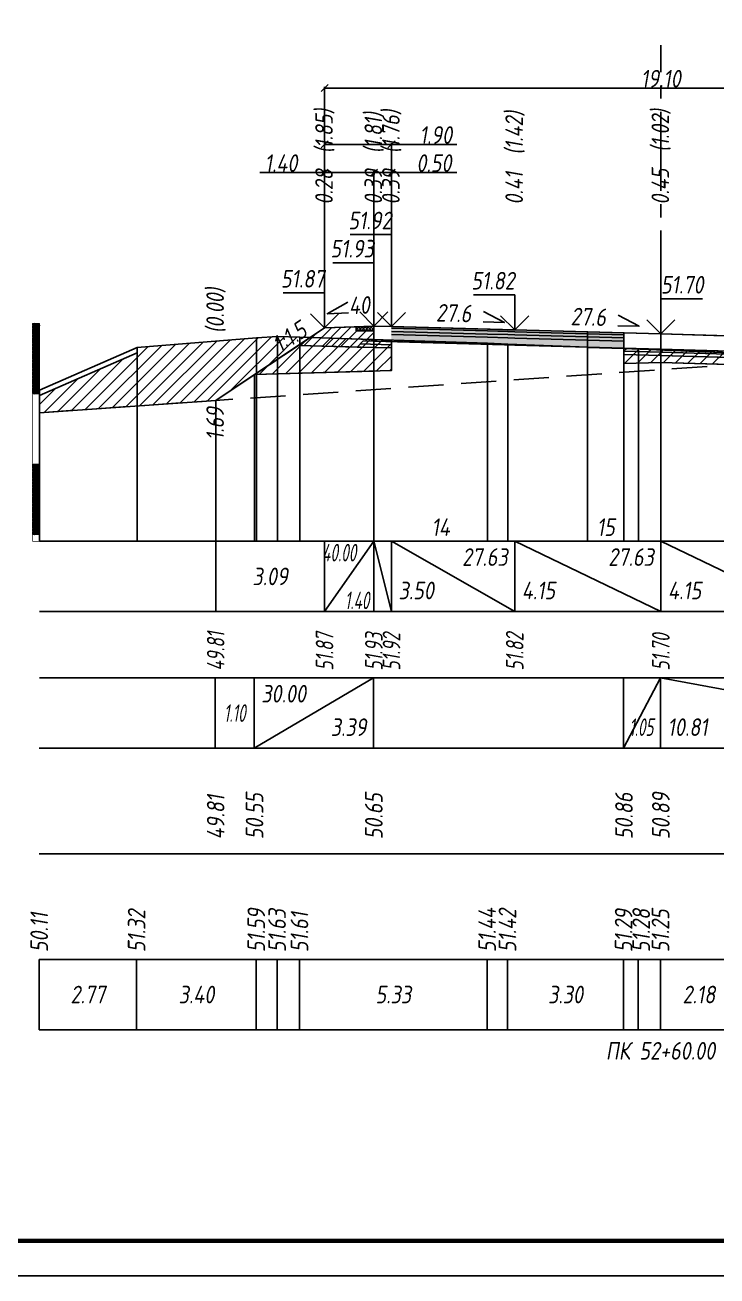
# Model space of a CAD drawing. Extents: x -717 to 1451, y -133302 to 233.
# Drawn here: x 82.1 to 180.3, y -82954.4 to -82776.6 of the extents above; entities that cross this region are included whole.
import ezdxf
from ezdxf.enums import TextEntityAlignment as Align

# ---------------------------------------------------------------- set-up
doc = ezdxf.new("R2010")
doc.units = 0
doc.linetypes.add('осевая2', pattern=[1.125, 0.75, -0.125, 0.125, -0.125])
doc.linetypes.add('штриховая', pattern=[0.75, 0.5, -0.25])
for name, color, linetype in [('Интерполированный поперечник', 2, 'Continuous'), ('Код_510', 7, 'Continuous'), ('Код_514', 1, 'Continuous'), ('Код_516', 1, 'Continuous'), ('Контур_0', 7, 'Continuous'), ('Контур_2521', 7, 'Continuous'), ('Контур_2564', 7, 'Continuous'), ('Контур_2660', 7, 'Continuous'), ('Контур_2665', 7, 'Continuous'), ('Контур_400', 7, 'Continuous'), ('Контур_508', 7, 'Continuous'), ('Контур_512', 7, 'Continuous'), ('Контур_513', 7, 'Continuous'), ('Красный поперечник', 1, 'Continuous'), ('Линейка абсолютных высот', 7, 'Continuous'), ('Объём_2501', 7, 'Continuous'), ('Объём_2564', 7, 'Continuous'), ('Объём_2650', 7, 'Continuous'), ('Объём_2660', 7, 'Continuous'), ('Объём_2661', 7, 'Continuous'), ('Объём_2665', 7, 'Continuous'), ('Объём_2666', 7, 'Continuous'), ('Объём_2753', 7, 'Continuous'), ('Ось', 1, 'осевая2'), ('Откосы', 7, 'Continuous'), ('Отметки покрытия', 7, 'Continuous'), ('Подписи поперечников', 7, 'Continuous'), ('Рабочие отметки', 7, 'Continuous'), ('Рабочие отметки доп.', 7, 'Continuous'), ('Слои выравнивания', 7, 'Continuous'), ('Таблица', 7, 'Continuous'), ('Уклоны проезжей части', 7, 'Continuous'), ('Черный поперечник', 3, 'Continuous')]:
    doc.layers.add(name, color=color, linetype=linetype)
for name, color, linetype, true_color in [('Контур_2540', 2, 'Continuous', 0xffff00), ('Контур_2560', 2, 'Continuous', 0xffff00), ('Контур_2561', 7, 'Continuous', 0xff8040), ('Контур_2562', 3, 'Continuous', 0x00ff00), ('Контур_2563', 7, 'Continuous', 0xff8000), ('Контур_2570', 7, 'Continuous', 0x80ff00), ('Контур_2725', 7, 'Continuous', 0x323232), ('Контур_2736', 4, 'Continuous', 0x00ffff), ('Контур_2760', 7, 'Continuous', 0x323232), ('Контур_2761', 7, 'Continuous', 0x323232), ('Контур_2762', 7, 'Continuous', 0x323232), ('Контур_2763', 7, 'Continuous', 0x323232), ('Контур_2764', 7, 'Continuous', 0x323232), ('Контур_402', 7, 'Continuous', 0xff6464), ('Контур_703', 4, 'Continuous', 0x00ffff), ('Объём_2500', 7, 'Continuous', 0xc0c0c0), ('Объём_2520', 7, 'Continuous', 0x80ffff), ('Объём_2540', 2, 'Continuous', 0xffff00), ('Объём_2560', 2, 'Continuous', 0xffff00), ('Объём_2561', 7, 'Continuous', 0xff8040), ('Объём_2562', 3, 'Continuous', 0x00ff00), ('Объём_2563', 7, 'Continuous', 0xff8000), ('Объём_2600', 7, 'Continuous', 0x808000), ('Объём_2746', 2, 'Continuous', 0xffff00)]:
    doc.layers.add(name, color=color, linetype=linetype, true_color=true_color)
doc.styles.get("Standard").update_dxf_attribs({"font": 'txt', "height": 2.5})
doc.styles.add('М', font='romand.shx', dxfattribs={"width": 0.8, "oblique": 10, "height": 2.5})
doc.dimstyles.get("Standard").update_dxf_attribs({"dimtxt": 0.18, "dimasz": 0.18, "dimexe": 0.18, "dimexo": 0.0625, "dimgap": 0.09, "dimtad": 0, "dimtih": 1, "dimtoh": 1, "dimdec": 4, "dimzin": 0, "dimdsep": 46, "dimtxsty": 'Standard', "dimcen": 0.09, "dimadec": 0, "dimazin": 0, "dimtfac": 1, "dimtdec": 4, "dimtofl": 0, "dimtmove": 0, "dimatfit": 3, "dimfxl": 1, "dimtolj": 1, "dimtzin": 0, "dimarcsym": 0})
pattern_1 = [(45.00000125, (4.15673, -2495.75835), (-0.026516505928, 0.026516504769), []), (135.00000034, (4.15673, -2495.75835), (-0.02651650519, -0.026516505506), [])]

# ---------------------------------------------------------------- blocks, each defined once
blk = doc.blocks.new('_Oblique')
at = {"color": 0, "linetype": 'ByBlock', "lineweight": -2}
blk.add_line((-0.5, -0.5), (0.5, 0.5), dxfattribs=at)
blk = doc.blocks.new('*D3292')
at = {"color": 0, "lineweight": -2, "transparency": 16777216}
for p, q in [((124.62, -82797.6), (115.44, -82797.6)), ((124.62, -82819.69), (124.62, -82797.42)), ((131.62, -82797.6), (124.62, -82797.6)), ((131.62, -82819.41), (131.62, -82797.42))]:
    blk.add_line(p, q, dxfattribs=at)
at = {"layer": 'Defpoints', "color": 0, "transparency": 16777216}
for p in [(131.62, -82797.6), (124.62, -82819.75), (131.62, -82819.47)]:
    blk.add_point(p, dxfattribs=at)
at = {"color": 0, "lineweight": -2, "transparency": 16777216, "rotation": 180}
blk.add_blockref('_Oblique', (124.62, -82797.6), dxfattribs=at)
at = {"color": 0, "lineweight": -2, "transparency": 16777216}
blk.add_blockref('_Oblique', (131.62, -82797.6), dxfattribs=at)
at = {"color": 0, "transparency": 16777216, "insert": (118.44, -82796.26), "char_height": 2.5, "width": 0.69, "attachment_point": 5, "style": 'М'}
blk.add_mtext('\\A1;1.40', dxfattribs=at)
blk = doc.blocks.new('*D3294')
at = {"color": 0, "lineweight": -2, "transparency": 16777216}
for p, q in [((131.62, -82819.41), (131.62, -82797.42)), ((131.62, -82797.6), (134.12, -82797.6)), ((134.12, -82819.48), (134.12, -82797.42)), ((134.12, -82797.6), (143.38, -82797.6))]:
    blk.add_line(p, q, dxfattribs=at)
at = {"layer": 'Defpoints', "color": 0, "transparency": 16777216}
for p in [(134.12, -82797.6), (131.62, -82819.47), (134.12, -82819.54)]:
    blk.add_point(p, dxfattribs=at)
at = {"color": 0, "lineweight": -2, "transparency": 16777216, "rotation": 180}
blk.add_blockref('_Oblique', (131.62, -82797.6), dxfattribs=at)
at = {"color": 0, "lineweight": -2, "transparency": 16777216}
blk.add_blockref('_Oblique', (134.12, -82797.6), dxfattribs=at)
at = {"color": 0, "transparency": 16777216, "insert": (140.15, -82796.26), "char_height": 2.5, "width": 0.72, "attachment_point": 5, "style": 'М'}
blk.add_mtext('\\A1;0.50', dxfattribs=at)
blk = doc.blocks.new('*D3297')
at = {"color": 0, "lineweight": -2, "transparency": 16777216}
for p, q in [((124.62, -82819.69), (124.62, -82793.42)), ((124.62, -82793.6), (134.12, -82793.6)), ((134.12, -82819.48), (134.12, -82793.42)), ((134.12, -82793.6), (143.42, -82793.6))]:
    blk.add_line(p, q, dxfattribs=at)
at = {"layer": 'Defpoints', "color": 0, "transparency": 16777216}
for p in [(134.12, -82793.6), (124.62, -82819.75), (134.12, -82819.54)]:
    blk.add_point(p, dxfattribs=at)
at = {"color": 0, "lineweight": -2, "transparency": 16777216, "rotation": 180}
blk.add_blockref('_Oblique', (124.62, -82793.6), dxfattribs=at)
at = {"color": 0, "lineweight": -2, "transparency": 16777216}
blk.add_blockref('_Oblique', (134.12, -82793.6), dxfattribs=at)
at = {"color": 0, "transparency": 16777216, "insert": (140.42, -82792.26), "char_height": 2.5, "width": 0.69, "attachment_point": 5, "style": 'М'}
blk.add_mtext('\\A1;1.90', dxfattribs=at)
blk = doc.blocks.new('*D3298')
at = {"color": 0, "lineweight": -2, "transparency": 16777216}
for p, q in [((124.62, -82819.69), (124.62, -82785.42)), ((220.12, -82822.02), (220.12, -82785.42)), ((124.62, -82785.6), (220.12, -82785.6))]:
    blk.add_line(p, q, dxfattribs=at)
at = {"layer": 'Defpoints', "color": 0, "transparency": 16777216}
for p in [(220.12, -82785.6), (124.62, -82819.75), (220.12, -82822.08)]:
    blk.add_point(p, dxfattribs=at)
at = {"color": 0, "lineweight": -2, "transparency": 16777216, "rotation": 180}
blk.add_blockref('_Oblique', (124.62, -82785.6), dxfattribs=at)
at = {"color": 0, "lineweight": -2, "transparency": 16777216}
blk.add_blockref('_Oblique', (220.12, -82785.6), dxfattribs=at)
at = {"color": 0, "transparency": 16777216, "insert": (172.37, -82784.26), "char_height": 2.5, "width": 0.81, "attachment_point": 5, "style": 'М'}
blk.add_mtext('\\A1;19.10', dxfattribs=at)

msp = doc.modelspace()

# ---------------------------------------------------------------- hatches: boundary and pattern name
h = msp.add_hatch()
h.set_pattern_fill('ANSI37', color=256, scale=0.1)
h.set_pattern_definition([(45, (130.36885, -82819.59285), (-0.22451, 0.22451), []), (135, (130.36885, -82819.59285), (-0.22451, -0.22451), [])])
h.paths.add_polyline_path([(129.119, -82819.512), (129.119, -82820.096), (131.619, -82820.096), (131.619, -82819.412), (130.361, -82819.593)])
at = {"layer": 'Линейка абсолютных высот'}
h = msp.add_hatch(dxfattribs=at)
h.set_pattern_fill('ANSI37', scale=0.3, style=0)
h.set_pattern_definition(pattern_1)
h.paths.add_polyline_path([(84.157, -82829.058), (84.157, -82819.058), (83.157, -82819.058), (83.157, -82829.058)])
h = msp.add_hatch(dxfattribs=at)
h.set_pattern_fill('ANSI37', scale=0.3, style=0)
h.set_pattern_definition(pattern_1)
h.paths.add_polyline_path([(84.157, -82849.058), (84.157, -82839.058), (83.157, -82839.058), (83.157, -82849.058)])
at = {"layer": 'Объём_2563'}
h = msp.add_hatch(dxfattribs=at)
h.set_pattern_fill('ANSI31', color=256, scale=0.3)
h.paths.add_polyline_path([(124.619, -82819.692), (129.119, -82819.512), (129.119, -82820.096), (131.619, -82820.096), (131.619, -82821.562), (130.119, -82821.52), (129.243, -82822.396), (120.908, -82822.166)])
at = {"layer": 'Объём_2600'}
h = msp.add_hatch(dxfattribs=at)
h.set_pattern_fill('ANSI31', color=6, scale=0.4)
h.paths.add_polyline_path([(84.157, -82831.733), (84.157, -82829.269), (97.988, -82823.211), (97.988, -82822.461), (114.976, -82821.088), (117.93, -82820.908), (121.114, -82821.001), (134.119, -82821.421), (134.119, -82825.735), (114.679, -82826.319), (109.157, -82830)])
h = msp.add_hatch(dxfattribs=at)
h.set_pattern_fill('ANSI31', color=6, scale=0.4)
h.paths.add_polyline_path([(167.135, -82824.745), (167.135, -82822.593), (172.369, -82822.803), (172.369, -82824.588)])
h = msp.add_hatch(dxfattribs=at)
h.set_pattern_fill('ANSI31', color=6, scale=0.4)
h.paths.add_polyline_path([(183.282, -82823.999), (188.677, -82825.077), (172.369, -82824.588), (172.369, -82822.803), (183.282, -82823.249)])
at = {"layer": 'Слои выравнивания'}
for color, points in [(2, [(134.119, -82819.481), (134.119, -82819.731), (161.976, -82820.501), (161.976, -82820.251)]), (3, [(134.119, -82819.731), (134.119, -82820.181), (161.976, -82820.951), (161.976, -82820.501)]), (4, [(134.119, -82820.181), (134.119, -82820.631), (161.976, -82821.401), (161.976, -82820.951)]), (5, [(134.119, -82820.631), (134.119, -82821.631), (161.976, -82822.401), (161.976, -82821.401)]), (2, [(161.976, -82820.251), (167.135, -82820.393), (167.135, -82820.643), (161.976, -82820.501)]), (3, [(161.976, -82820.501), (167.135, -82820.643), (167.135, -82821.093), (161.976, -82820.951)]), (4, [(161.976, -82820.951), (167.135, -82821.093), (167.135, -82821.543), (161.976, -82821.401)]), (5, [(161.976, -82821.401), (167.135, -82821.543), (167.135, -82822.543), (161.976, -82822.401)]), (7, [(161.976, -82822.401), (167.135, -82822.543), (167.135, -82822.593), (161.976, -82822.451)])]:
    msp.add_hatch(color=color, dxfattribs=at).paths.add_polyline_path(points)

# ---------------------------------------------------------------- linework, layer by layer
at = {"flags": 128}
msp.add_lwpolyline([(-30.054, -82954.421), (389.946, -82954.421), (389.946, -82657.421), (-30.054, -82657.421)], close=True, dxfattribs=at)
at = {"const_width": 0.6, "flags": 128}
msp.add_lwpolyline([(-10.054, -82949.421), (384.946, -82949.421), (384.946, -82662.421), (-10.054, -82662.421)], close=True, dxfattribs=at)
for points in [[(129.119, -82819.512), (129.119, -82820.096), (131.619, -82820.096), (131.619, -82819.412), (130.361, -82819.593), (129.119, -82819.512)], [(131.619, -82819.412), (134.119, -82819.481)]]:
    msp.add_lwpolyline(points)
at = {"layer": 'Интерполированный поперечник', "linetype": 'штриховая', "ltscale": 10, "flags": 128}
msp.add_lwpolyline([(84.157, -82831.733), (193.119, -82824.178)], dxfattribs=at)
at = {"layer": 'Код_510'}
for p, q in [((84.102, -82919.421), (84.102, -82909.421)), ((97.933, -82919.421), (97.933, -82909.421)), ((114.922, -82919.421), (114.922, -82909.421)), ((117.876, -82919.421), (117.876, -82909.421)), ((121.06, -82919.421), (121.06, -82909.421)), ((147.701, -82919.421), (147.701, -82909.421)), ((150.586, -82919.421), (150.586, -82909.421)), ((167.081, -82919.421), (167.081, -82909.421)), ((169.134, -82919.421), (169.134, -82909.421)), ((172.315, -82919.421), (172.315, -82909.421))]:
    msp.add_line(p, q, dxfattribs=at)
at = {"layer": 'Код_514'}
for p, q in [((109.157, -82860), (109.157, -82850)), ((124.619, -82860), (124.619, -82850)), ((124.619, -82860), (131.619, -82850)), ((131.619, -82860), (131.619, -82850)), ((131.619, -82850), (134.119, -82860)), ((134.119, -82860), (134.119, -82850)), ((134.119, -82850), (151.619, -82860)), ((151.619, -82860), (151.619, -82850)), ((151.619, -82850), (172.369, -82860)), ((172.369, -82860), (172.369, -82850)), ((172.369, -82850), (193.119, -82860))]:
    msp.add_line(p, q, dxfattribs=at)
at = {"layer": 'Код_516'}
for p, q in [((109.102, -82879.421), (109.102, -82869.421)), ((114.625, -82879.421), (114.625, -82869.421)), ((114.625, -82879.421), (131.565, -82869.421)), ((131.565, -82879.421), (131.565, -82869.421)), ((167.081, -82879.421), (167.081, -82869.421)), ((167.081, -82879.421), (172.315, -82869.421)), ((172.315, -82879.421), (172.315, -82869.421)), ((172.315, -82869.421), (226.346, -82879.421))]:
    msp.add_line(p, q, dxfattribs=at)
at = {"layer": 'Контур_0', "color": 18, "true_color": 0x000000, "flags": 128}
for points in [[(167.135, -82820.393), (172.369, -82820.538), (172.369, -82822.688), (167.135, -82822.543), (167.135, -82820.393), (167.135, -82820.393)], [(193.119, -82821.15), (213.119, -82821.741), (213.119, -82823.891), (172.369, -82822.688), (172.369, -82820.538), (193.119, -82821.15), (193.119, -82821.15)], [(120.908, -82822.166), (129.243, -82822.396), (130.119, -82821.52), (134.119, -82821.631)], [(130.119, -82821.52), (134.119, -82821.631), (134.119, -82822.531), (129.243, -82822.396), (130.119, -82821.52), (130.119, -82821.52)], [(167.135, -82822.543), (172.369, -82822.688), (172.369, -82823.588), (167.135, -82823.443), (167.135, -82822.543), (167.135, -82822.543)], [(193.119, -82823.3), (214.619, -82823.935), (215.546, -82824.863), (172.369, -82823.588), (172.369, -82822.688), (193.119, -82823.3), (193.119, -82823.3)]]:
    msp.add_lwpolyline(points, dxfattribs=at)
at = {"layer": 'Контур_2521', "color": 18, "true_color": 0x000000, "flags": 128}
for points in [[(129.681, -82821.958), (134.119, -82822.081)], [(167.135, -82822.993), (172.369, -82823.138)], [(172.369, -82823.138), (215.083, -82824.399)]]:
    msp.add_lwpolyline(points, dxfattribs=at)
at = {"layer": 'Контур_2540', "flags": 128}
for points in [[(131.619, -82825.81), (114.679, -82826.319), (120.908, -82822.166), (131.619, -82822.462), (131.619, -82825.81), (131.619, -82825.81)], [(167.135, -82823.443), (172.369, -82823.588), (172.369, -82824.588), (167.135, -82824.745), (167.135, -82823.443), (167.135, -82823.443)], [(172.369, -82824.588), (172.369, -82823.588), (224.791, -82825.136), (226.401, -82826.209), (172.369, -82824.588), (172.369, -82824.588)]]:
    msp.add_lwpolyline(points, dxfattribs=at)
at = {"layer": 'Контур_2560', "flags": 128}
msp.add_lwpolyline([(124.619, -82819.692), (124.619, -82819.692), (124.619, -82819.692), (131.619, -82819.412)], dxfattribs=at)
at = {"layer": 'Контур_2561', "flags": 128}
msp.add_lwpolyline([(131.619, -82819.412), (131.619, -82819.412), (124.619, -82819.692), (124.619, -82819.692), (131.619, -82819.412)], dxfattribs=at)
at = {"layer": 'Контур_2562', "flags": 128}
msp.add_lwpolyline([(124.619, -82819.692), (124.619, -82819.692), (124.619, -82819.692), (124.619, -82819.692), (124.619, -82819.692)], dxfattribs=at)
at = {"layer": 'Контур_2563', "flags": 128}
msp.add_lwpolyline([(124.619, -82819.692), (131.619, -82819.412), (131.619, -82821.562), (130.119, -82821.52), (129.243, -82822.396), (120.908, -82822.166), (124.619, -82819.692), (124.619, -82819.692)], dxfattribs=at)
at = {"layer": 'Контур_2564', "flags": 128}
msp.add_lwpolyline([(124.619, -82819.692), (131.619, -82819.412)], dxfattribs=at)
at = {"layer": 'Контур_2570', "flags": 128}
msp.add_lwpolyline([(84.157, -82829.269), (97.988, -82823.211), (97.988, -82822.461), (114.976, -82821.088), (117.93, -82820.908), (121.114, -82821.001), (147.756, -82821.862), (150.64, -82821.978), (167.135, -82822.593), (169.189, -82822.673), (172.369, -82822.803), (183.282, -82823.249), (183.282, -82823.999), (192.429, -82825.827), (194.02, -82826.06), (207.865, -82823.341), (209.159, -82823.111), (216.02, -82823.711), (246.492, -82822.257), (250.287, -82822.167), (251.183, -82822.108), (254.53, -82821.959)], dxfattribs=at)
at = {"layer": 'Контур_2660', "flags": 128}
for points in [[(114.679, -82826.319), (131.619, -82825.81)], [(167.135, -82824.745), (172.369, -82824.588)], [(172.369, -82824.588), (226.401, -82826.209)]]:
    msp.add_lwpolyline(points, dxfattribs=at)
at = {"layer": 'Контур_2665', "flags": 128}
msp.add_lwpolyline([(124.619, -82819.692), (124.619, -82819.692)], dxfattribs=at)
at = {"layer": 'Контур_2725', "flags": 128}
msp.add_lwpolyline([(131.619, -82821.562), (134.119, -82821.631), (147.756, -82822.008), (150.64, -82822.087), (151.619, -82822.115), (161.976, -82822.401), (161.976, -82822.451), (167.135, -82822.593)], dxfattribs=at)
at = {"layer": 'Контур_2736', "flags": 128}
msp.add_lwpolyline([(124.619, -82819.692), (109.157, -82830)], dxfattribs=at)
at = {"layer": 'Контур_2760', "flags": 128}
msp.add_lwpolyline([(134.119, -82819.481), (147.756, -82819.858), (150.64, -82819.937), (151.619, -82819.965), (161.976, -82820.251), (167.135, -82820.393)], dxfattribs=at)
at = {"layer": 'Контур_2761', "flags": 128}
msp.add_lwpolyline([(134.119, -82819.731), (147.756, -82820.108), (150.64, -82820.187), (151.619, -82820.215), (161.976, -82820.501), (167.135, -82820.643)], dxfattribs=at)
at = {"layer": 'Контур_2762', "flags": 128}
msp.add_lwpolyline([(134.119, -82820.181), (147.756, -82820.558), (150.64, -82820.637), (151.619, -82820.665), (161.976, -82820.951), (167.135, -82821.093)], dxfattribs=at)
at = {"layer": 'Контур_2763', "flags": 128}
msp.add_lwpolyline([(134.119, -82820.631), (147.756, -82821.008), (150.64, -82821.087), (151.619, -82821.115), (161.976, -82821.401), (167.135, -82821.543)], dxfattribs=at)
at = {"layer": 'Контур_2764', "flags": 128}
msp.add_lwpolyline([(161.976, -82822.401), (167.135, -82822.543)], dxfattribs=at)
at = {"layer": 'Контур_400', "flags": 128}
for points in [[(134.119, -82819.481), (134.119, -82819.481), (134.119, -82819.481), (134.119, -82819.481), (134.119, -82819.481), (134.119, -82819.481), (151.619, -82819.965), (172.369, -82820.538)], [(172.369, -82820.538), (193.119, -82821.15), (210.619, -82821.667), (210.619, -82821.667), (210.619, -82821.667), (210.619, -82821.667), (210.619, -82821.667), (210.619, -82821.667), (213.119, -82821.741)]]:
    msp.add_lwpolyline(points, dxfattribs=at)
at = {"layer": 'Контур_402', "flags": 128}
msp.add_lwpolyline([(114.679, -82826.319), (131.619, -82825.81), (131.619, -82821.562), (161.976, -82822.401), (161.976, -82822.451), (167.135, -82822.593), (167.135, -82824.745), (172.369, -82824.588), (226.401, -82826.209)], dxfattribs=at)
at = {"layer": 'Контур_508', "flags": 128}
msp.add_lwpolyline([(109.157, -82830), (114.679, -82826.319), (131.619, -82825.81), (131.619, -82821.562), (161.976, -82822.401), (161.976, -82822.451), (167.135, -82822.593), (167.135, -82824.745), (172.369, -82824.588), (226.401, -82826.209), (226.401, -82824.403), (229.53, -82822.316)], dxfattribs=at)
at = {"layer": 'Контур_512', "flags": 128}
for points in [[(167.135, -82824.745), (172.369, -82824.588), (226.401, -82826.209), (226.401, -82824.403), (229.53, -82822.316)], [(109.157, -82830), (114.679, -82826.319), (131.619, -82825.81)]]:
    msp.add_lwpolyline(points, dxfattribs=at)
at = {"layer": 'Контур_513', "flags": 128}
msp.add_lwpolyline([(109.157, -82830), (114.679, -82826.319), (131.619, -82825.81), (131.619, -82821.562), (161.976, -82822.401), (161.976, -82822.451), (167.135, -82822.593), (167.135, -82824.745), (172.369, -82824.588), (226.401, -82826.209), (226.401, -82824.403), (229.53, -82822.316)], dxfattribs=at)
at = {"layer": 'Контур_703', "flags": 128}
msp.add_lwpolyline([(124.619, -82819.692), (109.157, -82830)], dxfattribs=at)
at = {"layer": 'Красный поперечник'}
for p, q in [((109.157, -82830), (124.619, -82819.692)), ((124.619, -82819.692), (131.619, -82819.412)), ((134.119, -82819.481), (151.619, -82819.965)), ((151.619, -82819.965), (172.369, -82820.538)), ((172.369, -82820.538), (193.119, -82821.15)), ((131.619, -82825.81), (131.619, -82850)), ((167.135, -82824.745), (167.135, -82850)), ((172.369, -82824.588), (172.369, -82850)), ((114.679, -82826.319), (114.679, -82850)), ((109.157, -82830), (109.157, -82850))]:
    msp.add_line(p, q, dxfattribs=at)
at = {"layer": 'Линейка абсолютных высот', "color": 7, "const_width": 0.1, "flags": 128}
for points in [[(84.157, -82829.058), (84.157, -82819.058), (83.157, -82819.058), (83.157, -82829.058), (84.157, -82829.058)], [(84.157, -82839.058), (84.157, -82829.058), (83.157, -82829.058), (83.157, -82839.058), (84.157, -82839.058)], [(84.157, -82849.058), (84.157, -82839.058), (83.157, -82839.058), (83.157, -82849.058), (84.157, -82849.058)], [(84.157, -82850), (84.157, -82849.058), (83.157, -82849.058), (83.157, -82850), (84.157, -82850)]]:
    msp.add_lwpolyline(points, dxfattribs=at)
at = {"layer": 'Объём_2500', "color": 18, "true_color": 0x000000, "flags": 128}
for points in [[(167.135, -82820.393), (172.369, -82820.538), (172.369, -82822.688), (167.135, -82822.543), (167.135, -82820.393), (167.135, -82820.393)], [(193.119, -82821.15), (213.119, -82821.741), (213.119, -82823.891), (172.369, -82822.688), (172.369, -82820.538), (193.119, -82821.15), (193.119, -82821.15)]]:
    msp.add_lwpolyline(points, dxfattribs=at)
at = {"layer": 'Объём_2501', "flags": 128}
for points in [[(134.119, -82819.481), (134.119, -82819.481), (134.119, -82819.481), (134.119, -82819.481), (134.119, -82819.481), (134.119, -82819.481), (151.619, -82819.965), (172.369, -82820.538)], [(172.369, -82820.538), (193.119, -82821.15), (210.619, -82821.667), (210.619, -82821.667), (210.619, -82821.667), (210.619, -82821.667), (210.619, -82821.667), (210.619, -82821.667), (213.119, -82821.741)]]:
    msp.add_lwpolyline(points, dxfattribs=at)
at = {"layer": 'Объём_2520', "color": 250, "flags": 128}
for points in [[(130.119, -82821.52), (134.119, -82821.631), (134.119, -82822.531), (129.243, -82822.396), (130.119, -82821.52), (130.119, -82821.52)], [(167.135, -82822.543), (172.369, -82822.688), (172.369, -82823.588), (167.135, -82823.443), (167.135, -82822.543), (167.135, -82822.543)], [(193.119, -82823.3), (214.619, -82823.935), (215.546, -82824.863), (172.369, -82823.588), (172.369, -82822.688), (193.119, -82823.3), (193.119, -82823.3)]]:
    msp.add_lwpolyline(points, dxfattribs=at)
at = {"layer": 'Объём_2540', "flags": 128}
for points in [[(131.619, -82825.81), (114.679, -82826.319), (120.908, -82822.166), (131.619, -82822.462), (131.619, -82825.81), (131.619, -82825.81)], [(167.135, -82823.443), (172.369, -82823.588), (172.369, -82824.588), (167.135, -82824.745), (167.135, -82823.443), (167.135, -82823.443)], [(172.369, -82824.588), (172.369, -82823.588), (224.791, -82825.136), (226.401, -82826.209), (172.369, -82824.588), (172.369, -82824.588)]]:
    msp.add_lwpolyline(points, dxfattribs=at)
at = {"layer": 'Объём_2560', "flags": 128}
msp.add_lwpolyline([(124.619, -82819.692), (124.619, -82819.692), (124.619, -82819.692), (131.619, -82819.412)], dxfattribs=at)
at = {"layer": 'Объём_2561', "flags": 128}
msp.add_lwpolyline([(131.619, -82819.412), (131.619, -82819.412), (124.619, -82819.692), (124.619, -82819.692), (131.619, -82819.412)], dxfattribs=at)
at = {"layer": 'Объём_2562', "flags": 128}
msp.add_lwpolyline([(124.619, -82819.692), (124.619, -82819.692), (124.619, -82819.692), (124.619, -82819.692), (124.619, -82819.692)], dxfattribs=at)
at = {"layer": 'Объём_2563', "color": 250, "flags": 128}
msp.add_lwpolyline([(124.619, -82819.692), (129.119, -82819.512), (129.119, -82820.096), (131.619, -82820.096), (131.619, -82821.562), (130.119, -82821.52), (129.243, -82822.396), (120.908, -82822.166), (124.619, -82819.692), (124.619, -82819.692)], dxfattribs=at)
at = {"layer": 'Объём_2564', "flags": 128}
msp.add_lwpolyline([(124.619, -82819.692), (131.619, -82819.412)], dxfattribs=at)
at = {"layer": 'Объём_2650', "color": 6, "flags": 128}
msp.add_lwpolyline([(84.157, -82831.733), (84.157, -82829.269), (97.988, -82823.211), (97.988, -82822.461), (114.976, -82821.088), (117.93, -82820.908), (121.114, -82821.001), (134.119, -82821.421), (134.119, -82825.735), (114.679, -82826.319), (114.679, -82826.319), (109.157, -82830)], close=True, dxfattribs=at)
for points in [[(167.135, -82824.745), (167.135, -82822.593), (172.369, -82822.803), (172.369, -82824.588), (167.135, -82824.745), (167.135, -82824.745)], [(183.282, -82823.999), (188.677, -82825.077), (172.369, -82824.588), (172.369, -82822.803), (183.282, -82823.249), (183.282, -82823.999), (183.282, -82823.999)]]:
    msp.add_lwpolyline(points, dxfattribs=at)
at = {"layer": 'Объём_2660', "flags": 128}
for points in [[(114.679, -82826.319), (131.619, -82825.81)], [(167.135, -82824.745), (172.369, -82824.588)], [(172.369, -82824.588), (226.401, -82826.209)]]:
    msp.add_lwpolyline(points, dxfattribs=at)
at = {"layer": 'Объём_2661', "flags": 128}
msp.add_lwpolyline([(124.619, -82819.692), (109.157, -82830)], dxfattribs=at)
at = {"layer": 'Объём_2665', "flags": 128}
msp.add_lwpolyline([(124.619, -82819.692), (124.619, -82819.692)], dxfattribs=at)
at = {"layer": 'Объём_2666', "flags": 128}
msp.add_lwpolyline([(124.619, -82819.692), (109.157, -82830)], dxfattribs=at)
at = {"layer": 'Объём_2746', "flags": 128}
for points in [[(183.282, -82823.999), (188.677, -82825.077), (172.369, -82824.588), (167.135, -82824.745), (167.135, -82822.593), (183.282, -82823.249), (183.282, -82823.999), (183.282, -82823.999)], [(117.93, -82824.151), (117.93, -82826.221), (114.679, -82826.319), (117.93, -82824.151), (117.93, -82824.151)]]:
    msp.add_lwpolyline(points, dxfattribs=at)
at = {"layer": 'Объём_2753', "flags": 128}
msp.add_lwpolyline([(167.135, -82820.393), (167.135, -82820.393)], dxfattribs=at)
at = {"layer": 'Ось', "ltscale": 15}
msp.add_line((172.369, -82833.971), (172.369, -82779.509), dxfattribs=at)
at = {"layer": 'Отметки покрытия', "color": 1}
for p, q in [((134.119, -82806.412), (128.269, -82806.412)), ((134.119, -82819.481), (134.119, -82806.412)), ((131.619, -82810.412), (125.769, -82810.412)), ((131.619, -82819.412), (131.619, -82810.412)), ((124.619, -82814.692), (118.719, -82814.692)), ((124.619, -82819.692), (124.619, -82814.692)), ((151.619, -82814.965), (145.769, -82814.965)), ((151.619, -82819.965), (151.619, -82814.965)), ((172.369, -82820.538), (172.369, -82815.538)), ((172.369, -82815.538), (178.269, -82815.538)), ((131.619, -82819.412), (129.619, -82817.412)), ((131.619, -82819.412), (133.619, -82817.412)), ((124.619, -82819.692), (122.619, -82817.692)), ((124.619, -82819.692), (126.619, -82817.692)), ((134.119, -82819.481), (132.119, -82817.481)), ((134.119, -82819.481), (136.119, -82817.481)), ((151.619, -82819.965), (149.619, -82817.965)), ((151.619, -82819.965), (153.619, -82817.965)), ((172.369, -82820.538), (170.369, -82818.538)), ((172.369, -82820.538), (174.369, -82818.538))]:
    msp.add_line(p, q, dxfattribs=at)
at = {"layer": 'Слои выравнивания'}
for p, q in [((131.619, -82819.412), (131.619, -82850)), ((161.976, -82820.251), (161.976, -82850)), ((161.976, -82820.251), (161.976, -82850)), ((167.135, -82820.393), (167.135, -82850))]:
    msp.add_line(p, q, dxfattribs=at)
at = {"layer": 'Слои выравнивания', "color": 2, "flags": 128}
msp.add_lwpolyline([(134.119, -82819.481), (147.756, -82819.858), (150.64, -82819.937), (151.619, -82819.965), (161.976, -82820.251), (161.976, -82820.501), (151.619, -82820.215), (150.64, -82820.187), (147.756, -82820.108), (134.119, -82819.731)], dxfattribs=at)
at = {"layer": 'Слои выравнивания', "color": 3, "flags": 128}
msp.add_lwpolyline([(134.119, -82819.731), (147.756, -82820.108), (150.64, -82820.187), (151.619, -82820.215), (161.976, -82820.501), (161.976, -82820.951), (151.619, -82820.665), (150.64, -82820.637), (147.756, -82820.558), (134.119, -82820.181)], dxfattribs=at)
at = {"layer": 'Слои выравнивания', "color": 4, "flags": 128}
msp.add_lwpolyline([(134.119, -82820.181), (147.756, -82820.558), (150.64, -82820.637), (151.619, -82820.665), (161.976, -82820.951), (161.976, -82821.401), (151.619, -82821.115), (150.64, -82821.087), (147.756, -82821.008), (134.119, -82820.631)], dxfattribs=at)
at = {"layer": 'Слои выравнивания', "color": 5, "flags": 128}
msp.add_lwpolyline([(134.119, -82820.631), (147.756, -82821.008), (150.64, -82821.087), (151.619, -82821.115), (161.976, -82821.401), (161.976, -82822.401), (151.619, -82822.115), (150.64, -82822.087), (147.756, -82822.008), (134.119, -82821.631)], dxfattribs=at)
at = {"layer": 'Слои выравнивания', "color": 2, "flags": 128}
for points in [[(161.976, -82820.251), (161.976, -82820.501)], [(161.976, -82820.251), (167.135, -82820.393), (167.135, -82820.643), (161.976, -82820.501)]]:
    msp.add_lwpolyline(points, close=True, dxfattribs=at)
at = {"layer": 'Слои выравнивания', "color": 3, "flags": 128}
for points in [[(161.976, -82820.501), (161.976, -82820.951)], [(161.976, -82820.501), (167.135, -82820.643), (167.135, -82821.093), (161.976, -82820.951)]]:
    msp.add_lwpolyline(points, close=True, dxfattribs=at)
at = {"layer": 'Слои выравнивания', "color": 4, "flags": 128}
for points in [[(161.976, -82820.951), (161.976, -82821.401)], [(161.976, -82820.951), (167.135, -82821.093), (167.135, -82821.543), (161.976, -82821.401)]]:
    msp.add_lwpolyline(points, close=True, dxfattribs=at)
at = {"layer": 'Слои выравнивания', "color": 5, "flags": 128}
for points in [[(161.976, -82821.401), (161.976, -82822.401)], [(161.976, -82821.401), (167.135, -82821.543), (167.135, -82822.543), (161.976, -82822.401)]]:
    msp.add_lwpolyline(points, close=True, dxfattribs=at)
at = {"layer": 'Слои выравнивания', "color": 7, "flags": 128}
msp.add_lwpolyline([(161.976, -82822.401), (167.135, -82822.543), (167.135, -82822.593), (161.976, -82822.451)], close=True, dxfattribs=at)
at = {"layer": 'Таблица'}
for p, q in [((84.157, -82850), (254.53, -82850)), ((84.157, -82860), (254.53, -82860)), ((84.157, -82869.421), (254.53, -82869.421)), ((84.102, -82879.421), (254.476, -82879.421)), ((84.102, -82894.421), (254.476, -82894.421)), ((84.102, -82909.421), (254.476, -82909.421)), ((84.102, -82919.421), (254.476, -82919.421))]:
    msp.add_line(p, q, dxfattribs=at)
at = {"layer": 'Уклоны проезжей части', "color": 1, "flags": 128}
for points in [[(127.997, -82817.543), (124.999, -82817.663), (127.937, -82816.044)], [(147.148, -82818.838), (150.147, -82818.921), (147.189, -82817.339)], [(166.273, -82819.367), (169.272, -82819.45), (166.314, -82817.867)]]:
    msp.add_lwpolyline(points, dxfattribs=at)
at = {"layer": 'Черный поперечник', "color": 7}
for p, q in [((117.93, -82820.908), (117.93, -82850)), ((97.988, -82822.461), (97.988, -82850)), ((114.976, -82821.088), (114.976, -82850)), ((121.114, -82821.001), (121.114, -82850)), ((147.756, -82821.862), (147.756, -82850)), ((150.64, -82821.978), (150.64, -82850)), ((167.135, -82822.593), (167.135, -82850)), ((169.189, -82822.673), (169.189, -82850)), ((172.369, -82822.803), (172.369, -82850)), ((84.157, -82828.519), (84.157, -82850))]:
    msp.add_line(p, q, dxfattribs=at)
at = {"layer": 'Черный поперечник', "flags": 128}
msp.add_lwpolyline([(84.157, -82828.519), (97.988, -82822.461), (114.976, -82821.088), (117.93, -82820.908), (121.114, -82821.001), (147.756, -82821.862), (150.64, -82821.978), (167.135, -82822.593), (169.189, -82822.673), (172.369, -82822.803), (183.282, -82823.249), (192.429, -82825.077), (194.02, -82825.31), (207.865, -82822.591), (209.159, -82822.361), (216.02, -82822.961), (246.492, -82821.507), (250.287, -82821.417), (251.183, -82821.358), (254.53, -82821.209)], dxfattribs=at)

# ---------------------------------------------------------------- texts
at = {"layer": 'Код_510', "style": 'М', "oblique": 10, "width": 0.8}
for s, p in [('50.11', (84.102, -82908.421)), ('51.32', (97.933, -82908.421)), ('51.59', (114.922, -82908.421)), ('51.63', (117.876, -82908.421)), ('51.61', (121.06, -82908.421)), ('51.44', (147.701, -82908.421)), ('51.42', (150.586, -82908.421)), ('51.29', (167.081, -82908.421)), ('51.28', (169.581, -82908.421)), ('51.25', (172.315, -82908.421))]:
    msp.add_text(s, height=2.5, rotation=90, dxfattribs=at).set_placement(p, align=Align.MIDDLE_LEFT)
for s, p in [('2.77', (91.018, -82914.421)), ('3.40', (106.428, -82914.421)), ('5.33', (134.381, -82914.421)), ('3.30', (158.833, -82914.421)), ('2.18', (177.771, -82914.421))]:
    msp.add_text(s, height=2.5, dxfattribs=at).set_placement(p, align=Align.MIDDLE_CENTER)
at = {"layer": 'Код_514', "style": 'М', "oblique": 10, "width": 0.6}
msp.add_text('40.00', height=2.5, dxfattribs=at).set_placement((124.272, -82850.372), align=Align.TOP_LEFT)
at = {"layer": 'Код_514', "style": 'М', "oblique": 10, "width": 0.8}
for p in [(150.619, -82851), (171.369, -82851)]:
    msp.add_text('27.63', height=2.5, dxfattribs=at).set_placement(p, align=Align.TOP_RIGHT)
msp.add_text('3.09', height=2.5, dxfattribs=at).set_placement((116.888, -82855), align=Align.MIDDLE_CENTER)
for s, p in [('3.50', (135.119, -82859)), ('4.15', (152.619, -82859)), ('4.15', (173.369, -82859))]:
    msp.add_text(s, height=2.5, dxfattribs=at).set_placement(p, align=Align.BOTTOM_LEFT)
at = {"layer": 'Код_514', "style": 'М', "oblique": 10, "width": 0.6}
msp.add_text('1.40', height=2.5, dxfattribs=at).set_placement((130.978, -82860.407), align=Align.BOTTOM_RIGHT)
at = {"layer": 'Код_514', "style": 'М', "oblique": 10, "width": 0.7}
for s, p in [('49.81', (109.157, -82868.382)), ('51.87', (124.619, -82868.382)), ('51.93', (131.619, -82868.382)), ('51.92', (134.119, -82868.382)), ('51.82', (151.619, -82868.382)), ('51.70', (172.369, -82868.382))]:
    msp.add_text(s, height=2.5, rotation=90, dxfattribs=at).set_placement(p, align=Align.MIDDLE_LEFT)
at = {"layer": 'Код_516', "style": 'М', "oblique": 10, "width": 0.8}
msp.add_text('30.00', height=2.5, dxfattribs=at).set_placement((115.625, -82870.421), align=Align.TOP_LEFT)
at = {"layer": 'Код_516', "style": 'М', "oblique": 10, "width": 0.6}
msp.add_text('1.10', height=2.5, dxfattribs=at).set_placement((111.864, -82874.421), align=Align.MIDDLE_CENTER)
at = {"layer": 'Код_516', "style": 'М', "oblique": 10}
for s, width, p in [('3.39', 0.8, (130.565, -82878.421)), ('1.05', 0.6, (171.315, -82878.421))]:
    msp.add_text(s, height=2.5, dxfattribs=dict(at, width=width)).set_placement(p, align=Align.BOTTOM_RIGHT)
at = {"layer": 'Код_516', "style": 'М', "oblique": 10, "width": 0.8}
msp.add_text('10.81', height=2.5, dxfattribs=at).set_placement((173.315, -82878.421), align=Align.BOTTOM_LEFT)
for s, p in [('49.81', (109.157, -82892.371)), ('50.55', (114.679, -82892.371)), ('50.65', (131.619, -82892.371)), ('50.86', (167.135, -82892.371)), ('50.89', (172.369, -82892.371))]:
    msp.add_text(s, height=2.5, rotation=90, dxfattribs=at).set_placement(p, align=Align.MIDDLE_LEFT)
at = {"layer": 'Откосы', "color": 1, "style": 'М', "oblique": 10, "width": 0.8}
for s, rotation, p in [('40', 2.29061, (129.634, -82818.462)), ('27.6', 358.41737, (142.896, -82819.579)), ('27.6', 358.41737, (162.021, -82820.108)), ('1:1.5', 33.69007, (120.77, -82822.624))]:
    msp.add_text(s, height=2.5, rotation=rotation, dxfattribs=at).set_placement(p, align=Align.BOTTOM_CENTER)
at = {"layer": 'Отметки покрытия', "color": 1, "style": 'М', "oblique": 10, "width": 0.8}
for s, p in [('51.92', (134.119, -82806.419)), ('51.93', (131.619, -82810.419)), ('51.87', (124.619, -82814.699)), ('51.82', (151.619, -82814.972))]:
    msp.add_text(s, height=2.5, dxfattribs=at).set_placement(p, align=Align.BOTTOM_RIGHT)
msp.add_text('51.70', height=2.5, dxfattribs=at).set_placement((172.369, -82815.545), align=Align.BOTTOM_LEFT)
at = {"layer": 'Подписи поперечников', "style": 'М', "oblique": 10, "width": 0.8}
msp.add_text('ПК 52+60.00', height=2.5, dxfattribs=at).set_placement((172.315, -82924.421), align=Align.BOTTOM_CENTER)
at = {"layer": 'Рабочие отметки', "color": 1, "style": 'М', "oblique": 10, "width": 0.8}
for s, p in [('0.28', (124.541, -82802.162)), ('0.39', (131.541, -82802.162)), ('0.39', (134.041, -82802.162)), ('0.41', (151.541, -82802.162)), ('0.45', (172.291, -82802.162))]:
    msp.add_text(s, height=2.5, rotation=90, dxfattribs=at).set_placement(p, align=Align.MIDDLE_LEFT)
msp.add_text('1.69', height=2.5, rotation=90, dxfattribs=at).set_placement((109.079, -82830.931), align=Align.MIDDLE_RIGHT)
at = {"layer": 'Рабочие отметки доп.', "color": 1, "style": 'М', "oblique": 10, "width": 0.8}
for s, p in [('(1.85)', (124.541, -82794.862)), ('(1.81)', (131.541, -82794.862)), ('(1.76)', (134.041, -82794.862)), ('(1.42)', (151.541, -82795.062)), ('(1.02)', (172.291, -82794.662)), ('(0.00)', (109.079, -82820.431))]:
    msp.add_text(s, height=2.5, rotation=90, dxfattribs=at).set_placement(p, align=Align.MIDDLE_LEFT)
at = {"layer": 'Слои выравнивания', "style": 'М', "oblique": 10, "width": 0.8}
for s, p in [('14', (141.11, -82850)), ('15', (164.555, -82850))]:
    msp.add_text(s, height=2.5, dxfattribs=at).set_placement(p, align=Align.BOTTOM_CENTER)

# ---------------------------------------------------------------- dimensions: what is measured, and where the dimension line sits
at = {"color": 5}
dim = msp.add_linear_dim(base=(220.119, -82785.6), p1=(124.619, -82819.754), p2=(220.119, -82822.083), angle=180, dimstyle='Standard', override={"dimtxt": 2.5, "dimasz": 1, "dimtad": 1, "dimdec": 2, "dimlfac": 0.2, "dimtxsty": 'М', "dimblk1": 'Oblique', "dimblk2": 'Oblique', "dimsah": 1}, dxfattribs=at)
dim.commit()
dim.dimension.update_dxf_attribs({"geometry": '*D3298', "text_midpoint": (172.369, -82784.26)})
for base, p1, p2, picture, middle in [((134.119, -82793.6), (124.619, -82819.754), (134.119, -82819.543), '*D3297', (140.415, -82793.6)), ((131.619, -82797.6), (124.619, -82819.754), (131.619, -82819.474), '*D3292', (118.443, -82797.6)), ((134.119, -82797.6), (131.619, -82819.474), (134.119, -82819.543), '*D3294', (140.15, -82797.6))]:
    dim = msp.add_linear_dim(base=base, p1=p1, p2=p2, angle=180, dimstyle='Standard', override={"dimtxt": 2.5, "dimasz": 1, "dimtad": 1, "dimdec": 2, "dimlfac": 0.2, "dimtxsty": 'М', "dimblk1": 'Oblique', "dimblk2": 'Oblique', "dimsah": 1}, dxfattribs=at)
    dim.commit()
    dim.dimension.update_dxf_attribs({"geometry": picture, "text_midpoint": middle, "dimtype": 160})

doc.saveas('drawing.dxf')
